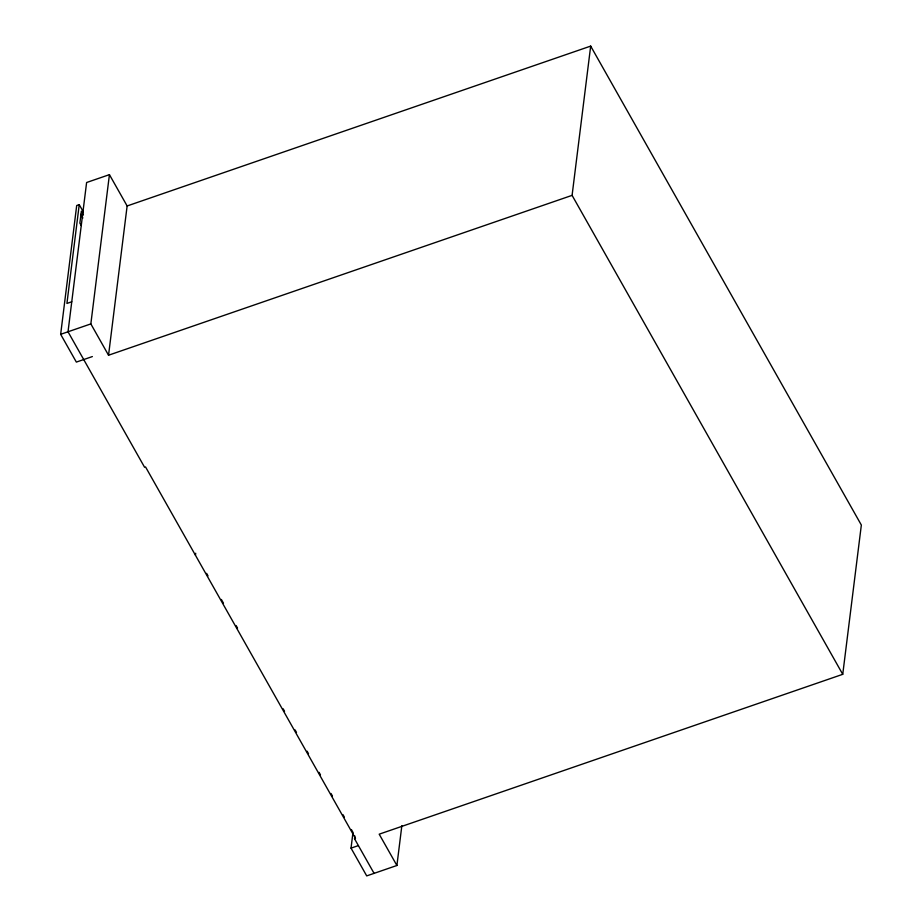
<?xml version="1.0" encoding="UTF-8"?>
<svg xmlns="http://www.w3.org/2000/svg" width="922" height="922" viewBox="0 0 922 922"><rect width="100%" height="100%" fill="white"/><g stroke="black" fill="none" stroke-linecap="round" stroke-linejoin="round"><path stroke-width="1.38" d="M92.361 356.572L76.353 362.092L60.656 334.317L76.699 205.514L79.234 204.638L83.337 211.887M79.234 204.638L66.926 303.442L71.755 301.771M108.542 355.224L127.132 205.963L590.679 46.1L572.089 195.36L108.542 355.224L90.84 323.91L109.43 174.65L86.61 182.51L68.021 331.782L144.593 467.27L145.538 466.935L355.477 838.432L354.532 838.766L374.078 873.365M195.441 555.24L195.695 553.246M401.854 825.686L396.898 865.493L366.714 875.9L351.028 848.125L352.965 832.554M354.532 838.766L354.878 836M396.898 865.493L379.196 834.179L842.743 674.316L861.344 525.044L590.679 46.1M60.656 334.317L90.84 323.91M351.028 848.125L358.393 845.589M572.089 195.36L842.743 674.316M109.43 174.65L127.132 205.963M83.429 214.861L81.367 211.196L79.88 223.101L81.263 225.544M80.779 214.319L82.853 217.984M206.597 573.357L208.003 575.847M221.361 599.473L223.47 603.207M236.124 625.589L237.53 628.078M283.146 708.799L284.552 711.288M295.086 729.936L296.492 732.425M307.107 751.211L308.513 753.7M319.058 772.348L320.464 774.837M331.01 793.496L332.416 795.986M342.949 814.633L344.355 817.123M351.386 829.558L352.792 832.047"/></g></svg>
